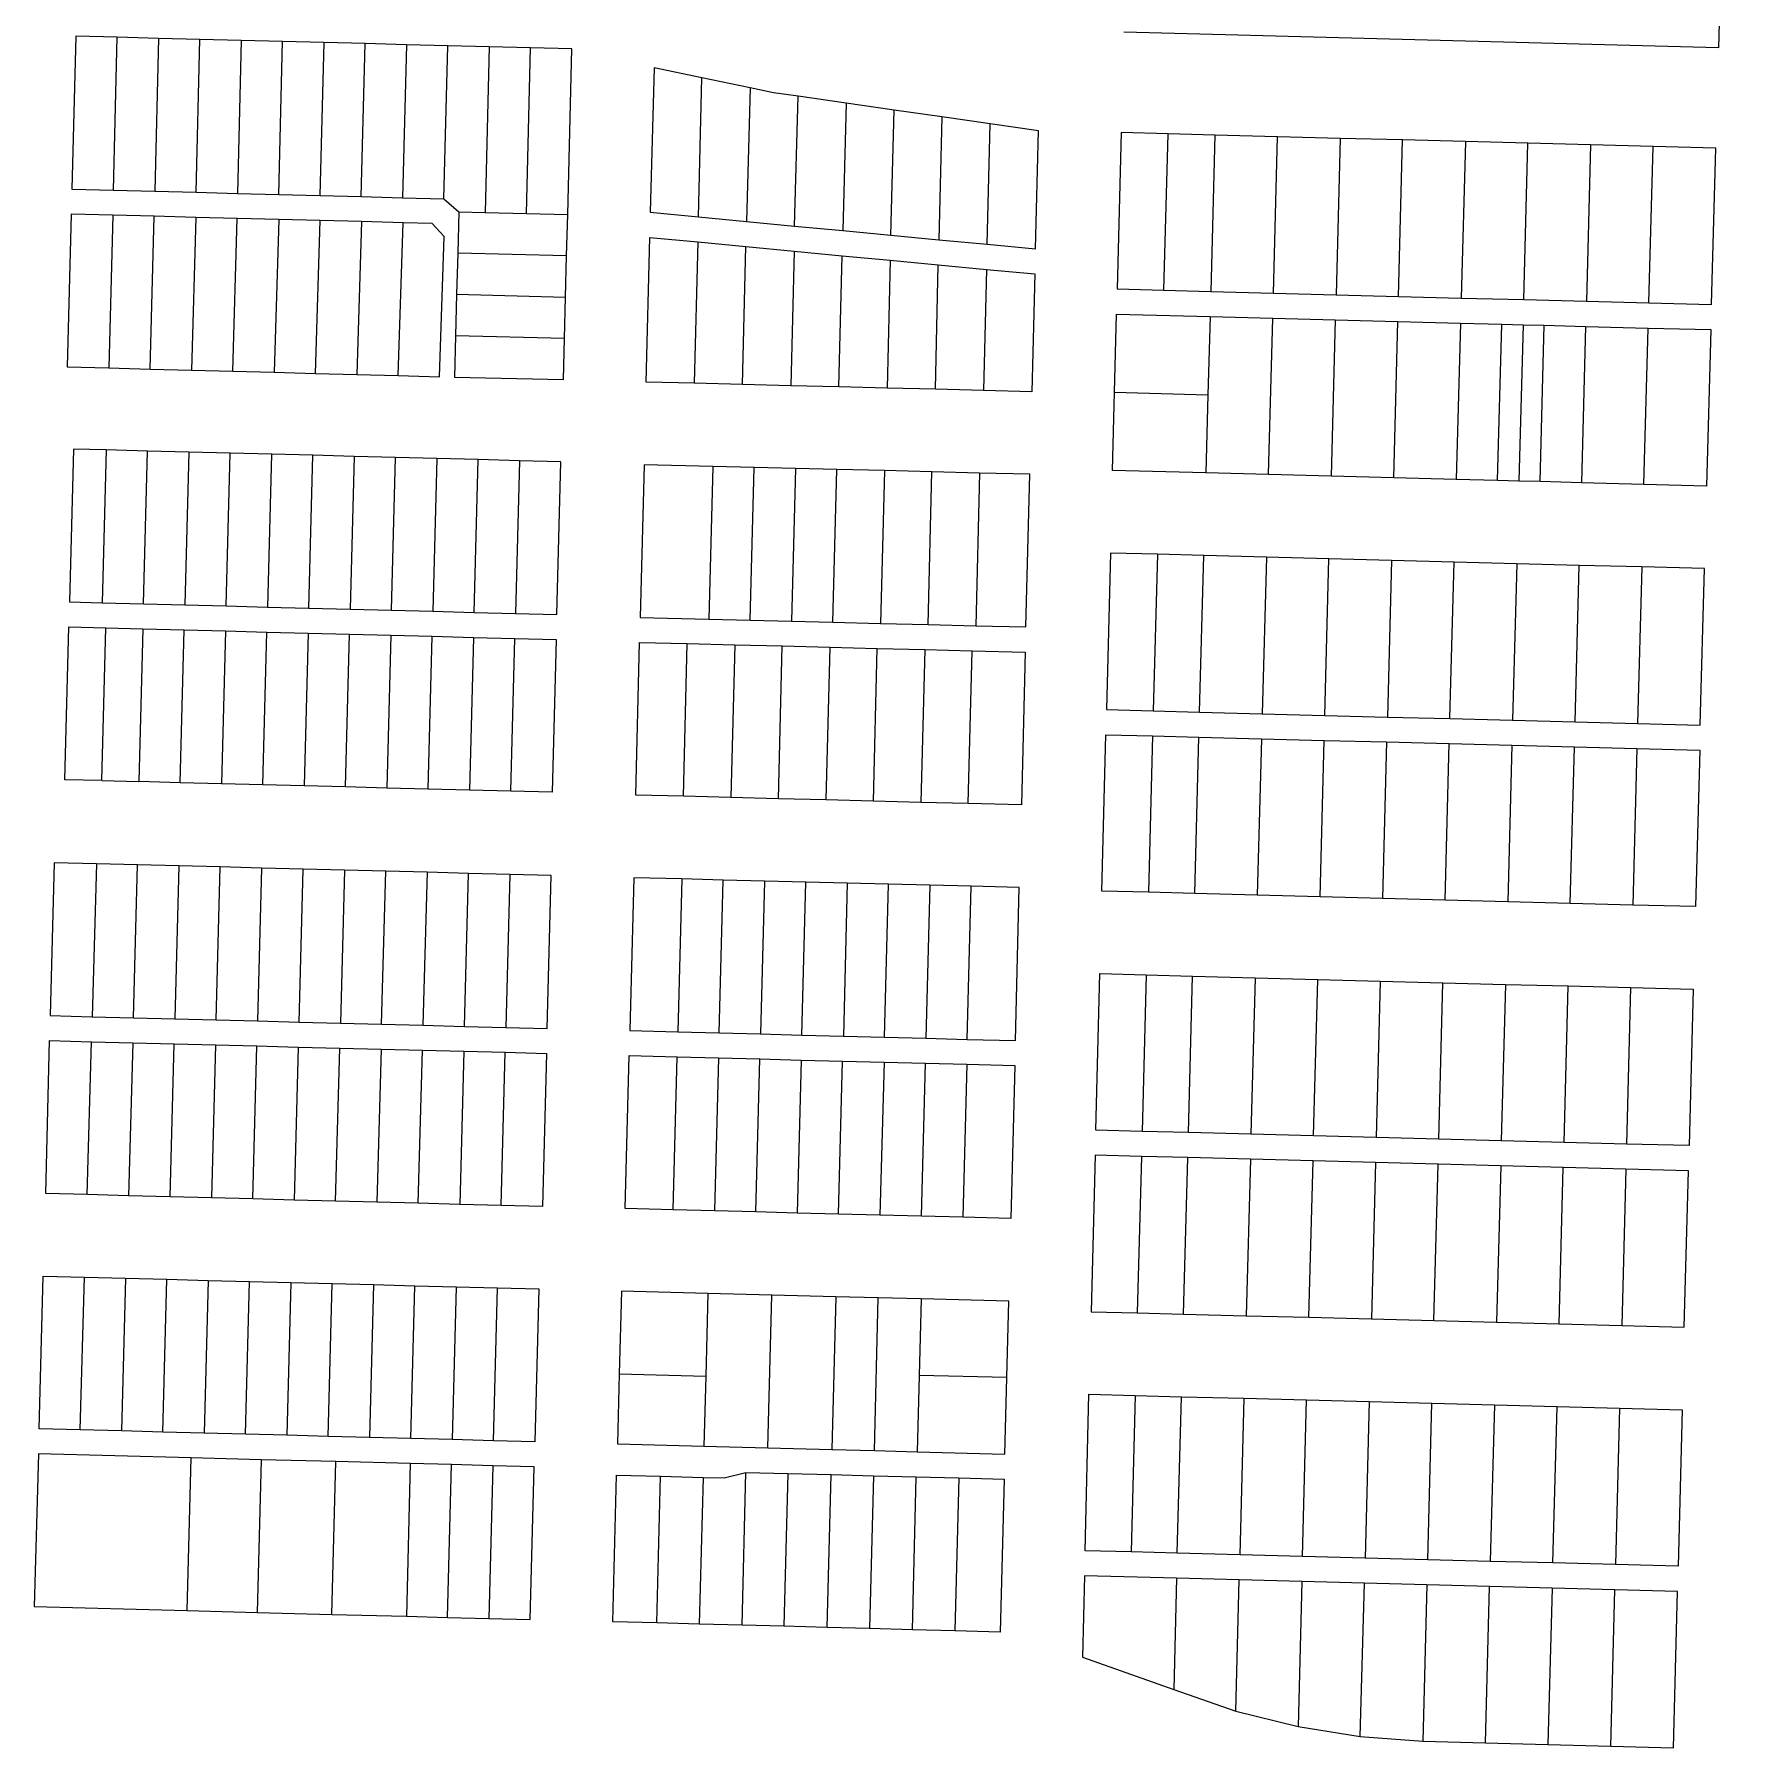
# Model space of a CAD drawing. Header units: inches. Extents: x 486468 to 494399, y 5455955 to 5460553.
# Drawn here: x 487756.5 to 488171.1, y 5456099.2 to 5456516.1 of the extents above; entities that cross this region are included whole.
import ezdxf

# ---------------------------------------------------------------- set-up
doc = ezdxf.new("R2010")
doc.units = ezdxf.units.IN
doc.header["$MEASUREMENT"] = 0
doc.layers.add('ParcelLines', color=10, linetype='Continuous')

msp = doc.modelspace()

# ---------------------------------------------------------------- linework, layer by layer
at = {"layer": 'ParcelLines', "color": 1}
for p, q in [((488171.132, 5456697.273), (488166.185, 5456512.773)), ((488166.185, 5456512.773), (488021.535, 5456516.571)), ((487766.685, 5456515.619), (487765.686, 5456478.419)), ((487776.735, 5456515.359), (487766.685, 5456515.619)), ((487775.786, 5456478.159), (487776.735, 5456515.359)), ((487786.785, 5456515.099), (487776.735, 5456515.359)), ((487786.785, 5456515.099), (487785.836, 5456477.899)), ((487796.835, 5456514.839), (487786.785, 5456515.099)), ((487795.886, 5456477.639), (487796.835, 5456514.839)), ((487806.885, 5456514.589), (487796.835, 5456514.839)), ((487806.885, 5456514.589), (487805.936, 5456477.369)), ((487816.935, 5456514.329), (487806.885, 5456514.589)), ((487815.986, 5456477.109), (487816.935, 5456514.329)), ((487826.985, 5456514.069), (487816.935, 5456514.329)), ((487826.985, 5456514.069), (487826.036, 5456476.849)), ((487837.035, 5456513.809), (487826.985, 5456514.069)), ((487836.086, 5456476.589), (487837.035, 5456513.809)), ((487847.085, 5456513.55), (487837.035, 5456513.809)), ((487847.085, 5456513.55), (487846.136, 5456476.33)), ((487857.135, 5456513.29), (487847.085, 5456513.55)), ((487856.186, 5456476.07), (487857.135, 5456513.29)), ((487867.185, 5456513.04), (487857.135, 5456513.29)), ((487867.185, 5456513.04), (487866.186, 5456472.76)), ((487877.236, 5456512.78), (487867.185, 5456513.04)), ((487876.236, 5456472.52), (487877.236, 5456512.78)), ((487887.286, 5456512.52), (487877.236, 5456512.78)), ((487886.286, 5456472.27), (487887.286, 5456512.52)), ((487907.286, 5456507.92), (487906.386, 5456472.77)), ((487918.946, 5456505.49), (487907.286, 5456507.92)), ((487918.086, 5456471.66), (487918.946, 5456505.49)), ((487930.666, 5456503.05), (487918.946, 5456505.49)), ((487930.666, 5456503.05), (487929.786, 5456470.55)), ((487936.336, 5456501.87), (487930.666, 5456503.05)), ((487942.336, 5456501.01), (487936.336, 5456501.87)), ((487941.486, 5456469.44), (487942.336, 5456501.01)), ((487953.985, 5456499.34), (487942.336, 5456501.01)), ((487953.985, 5456499.34), (487953.186, 5456468.32)), ((487965.685, 5456497.661), (487953.985, 5456499.34)), ((487964.886, 5456467.21), (487965.685, 5456497.661)), ((487977.335, 5456495.991), (487965.685, 5456497.661)), ((487977.335, 5456495.991), (487976.585, 5456466.101)), ((487989.035, 5456494.311), (487977.335, 5456495.991)), ((487988.285, 5456464.991), (487989.035, 5456494.311)), ((488000.835, 5456492.621), (487989.035, 5456494.311)), ((488000.085, 5456463.872), (488000.835, 5456492.621)), ((488020.935, 5456492.172), (488019.935, 5456454.122)), ((488032.335, 5456491.872), (488020.935, 5456492.172)), ((488031.335, 5456453.822), (488032.335, 5456491.872)), ((488043.735, 5456491.572), (488032.335, 5456491.872)), ((488043.735, 5456491.572), (488042.735, 5456453.522)), ((488058.935, 5456491.172), (488043.735, 5456491.572)), ((488057.935, 5456453.122), (488058.935, 5456491.172)), ((488074.185, 5456490.772), (488058.935, 5456491.172)), ((488074.185, 5456490.772), (488073.185, 5456452.722)), ((488089.385, 5456490.373), (488074.185, 5456490.772)), ((488088.385, 5456452.322), (488089.385, 5456490.373)), ((488104.635, 5456489.973), (488089.385, 5456490.373)), ((488104.635, 5456489.973), (488103.635, 5456451.923)), ((488119.835, 5456489.573), (488104.635, 5456489.973)), ((488118.835, 5456451.523), (488119.835, 5456489.573)), ((488135.085, 5456489.173), (488119.835, 5456489.573)), ((488135.085, 5456489.173), (488134.085, 5456451.123)), ((488150.285, 5456488.773), (488135.085, 5456489.173)), ((488149.285, 5456450.723), (488150.285, 5456488.773)), ((488165.535, 5456488.373), (488150.285, 5456488.773)), ((488164.535, 5456450.324), (488165.535, 5456488.373)), ((487765.686, 5456478.419), (487775.786, 5456478.159)), ((487775.786, 5456478.159), (487785.836, 5456477.899)), ((487785.836, 5456477.899), (487795.886, 5456477.639)), ((487795.886, 5456477.639), (487805.936, 5456477.369)), ((487805.936, 5456477.369), (487815.986, 5456477.109)), ((487815.986, 5456477.109), (487826.036, 5456476.849)), ((487826.036, 5456476.849), (487836.086, 5456476.589)), ((487836.086, 5456476.589), (487846.136, 5456476.33)), ((487846.136, 5456476.33), (487856.186, 5456476.07)), ((487856.186, 5456476.07), (487859.786, 5456472.92)), ((487765.536, 5456472.319), (487764.536, 5456435.169)), ((487775.686, 5456472.059), (487765.536, 5456472.319)), ((487775.686, 5456472.059), (487774.686, 5456434.899)), ((487785.736, 5456471.799), (487775.686, 5456472.059)), ((487784.736, 5456434.629), (487785.736, 5456471.799)), ((487795.836, 5456471.539), (487785.736, 5456471.799)), ((487795.836, 5456471.539), (487794.786, 5456434.369)), ((487805.886, 5456471.289), (487795.836, 5456471.539)), ((487804.836, 5456434.099), (487805.886, 5456471.289)), ((487815.986, 5456471.029), (487805.886, 5456471.289)), ((487815.986, 5456471.029), (487814.886, 5456433.839)), ((487826.086, 5456470.769), (487815.986, 5456471.029)), ((487824.936, 5456433.569), (487826.086, 5456470.769)), ((487836.136, 5456470.509), (487826.086, 5456470.769)), ((487836.136, 5456470.509), (487834.986, 5456433.299)), ((487846.236, 5456470.25), (487836.136, 5456470.509)), ((487859.786, 5456472.92), (487859.526, 5456462.87)), ((487859.786, 5456472.92), (487866.186, 5456472.76)), ((487866.186, 5456472.76), (487876.236, 5456472.52)), ((487876.236, 5456472.52), (487886.286, 5456472.27)), ((487886.036, 5456462.17), (487886.286, 5456472.27)), ((487906.386, 5456472.77), (487918.086, 5456471.66)), ((487918.086, 5456471.66), (487929.786, 5456470.55)), ((487929.786, 5456470.55), (487941.486, 5456469.44)), ((487845.036, 5456433.039), (487846.236, 5456470.25)), ((487853.286, 5456470.07), (487846.236, 5456470.25)), ((487856.236, 5456466.92), (487853.286, 5456470.07)), ((487855.086, 5456432.77), (487856.236, 5456466.92)), ((487905.336, 5456431.47), (487906.236, 5456466.67)), ((487906.236, 5456466.67), (487917.936, 5456465.56)), ((487941.486, 5456469.44), (487953.186, 5456468.32)), ((487953.186, 5456468.32), (487964.886, 5456467.21)), ((487964.886, 5456467.21), (487976.585, 5456466.101)), ((487976.585, 5456466.101), (487988.285, 5456464.991)), ((487859.526, 5456462.87), (487859.256, 5456452.82)), ((487886.036, 5456462.17), (487859.526, 5456462.87)), ((487885.786, 5456452.12), (487886.036, 5456462.17)), ((487917.936, 5456465.56), (487917.086, 5456431.18)), ((487917.936, 5456465.56), (487929.636, 5456464.44)), ((487928.786, 5456430.88), (487929.636, 5456464.44)), ((487929.636, 5456464.44), (487941.336, 5456463.33)), ((487941.336, 5456463.33), (487940.536, 5456430.59)), ((487941.336, 5456463.33), (487953.036, 5456462.22)), ((487952.236, 5456430.3), (487953.036, 5456462.22)), ((487953.036, 5456462.22), (487964.736, 5456461.11)), ((487988.285, 5456464.991), (488000.085, 5456463.872)), ((487964.736, 5456461.11), (487963.986, 5456430)), ((487964.736, 5456461.11), (487976.435, 5456460.001)), ((487975.736, 5456429.712), (487976.435, 5456460.001)), ((487976.435, 5456460.001), (487988.135, 5456458.891)), ((487988.135, 5456458.891), (487987.436, 5456429.422)), ((487988.135, 5456458.891), (487999.935, 5456457.772)), ((487999.935, 5456457.772), (487999.186, 5456429.122)), ((488019.935, 5456454.122), (488031.335, 5456453.822)), ((488031.335, 5456453.822), (488042.735, 5456453.522)), ((487859.256, 5456452.82), (487858.996, 5456442.72)), ((487859.256, 5456452.82), (487885.786, 5456452.12)), ((487885.536, 5456442.07), (487885.786, 5456452.12)), ((488042.735, 5456453.522), (488057.935, 5456453.122)), ((488057.935, 5456453.122), (488073.185, 5456452.722)), ((488073.185, 5456452.722), (488088.385, 5456452.322)), ((488088.385, 5456452.322), (488103.635, 5456451.923)), ((488103.635, 5456451.923), (488118.835, 5456451.523)), ((488118.835, 5456451.523), (488134.085, 5456451.123)), ((488134.085, 5456451.123), (488149.285, 5456450.723)), ((488149.285, 5456450.723), (488164.535, 5456450.324)), ((488019.305, 5456428.972), (488019.785, 5456448.022)), ((488019.785, 5456448.022), (488042.535, 5456447.422)), ((488042.535, 5456447.422), (488042.035, 5456428.372)), ((488042.535, 5456447.422), (488057.785, 5456447.022)), ((488056.785, 5456408.972), (488057.785, 5456447.022)), ((488057.785, 5456447.022), (488072.985, 5456446.622)), ((488072.985, 5456446.622), (488071.985, 5456408.572)), ((488072.985, 5456446.622), (488088.235, 5456446.222)), ((488087.235, 5456408.172), (488088.235, 5456446.222)), ((488088.235, 5456446.222), (488103.435, 5456445.823)), ((488103.435, 5456445.823), (488102.435, 5456407.773)), ((488103.435, 5456445.823), (488113.485, 5456445.563)), ((488112.485, 5456407.513), (488113.485, 5456445.563)), ((488113.485, 5456445.563), (488118.685, 5456445.423)), ((488118.685, 5456445.423), (488117.685, 5456407.373)), ((488118.685, 5456445.423), (488123.835, 5456445.283)), ((488122.835, 5456407.243), (488123.835, 5456445.283)), ((488123.835, 5456445.283), (488133.885, 5456445.023)), ((487858.996, 5456442.72), (487858.736, 5456432.67)), ((487885.536, 5456442.07), (487858.996, 5456442.72)), ((487885.286, 5456432.07), (487885.536, 5456442.07)), ((488133.885, 5456445.023), (488132.885, 5456406.973)), ((488133.885, 5456445.023), (488149.135, 5456444.623)), ((488148.085, 5456406.574), (488149.135, 5456444.623)), ((488149.135, 5456444.623), (488164.335, 5456444.224)), ((488164.335, 5456444.224), (488163.335, 5456406.174)), ((487764.536, 5456435.169), (487774.686, 5456434.899)), ((487774.686, 5456434.899), (487784.736, 5456434.629)), ((487784.736, 5456434.629), (487794.786, 5456434.369)), ((487794.786, 5456434.369), (487804.836, 5456434.099)), ((487804.836, 5456434.099), (487814.886, 5456433.839)), ((487814.886, 5456433.839), (487824.936, 5456433.569)), ((487824.936, 5456433.569), (487834.986, 5456433.299)), ((487834.986, 5456433.299), (487845.036, 5456433.039)), ((487845.036, 5456433.039), (487855.086, 5456432.77)), ((487858.736, 5456432.67), (487885.286, 5456432.07)), ((487917.086, 5456431.18), (487905.336, 5456431.47)), ((487928.786, 5456430.88), (487917.086, 5456431.18)), ((487940.536, 5456430.59), (487928.786, 5456430.88)), ((487952.236, 5456430.3), (487940.536, 5456430.59)), ((487963.986, 5456430), (487952.236, 5456430.3)), ((487975.736, 5456429.712), (487963.986, 5456430)), ((487987.436, 5456429.422), (487975.736, 5456429.712)), ((487999.186, 5456429.122), (487987.436, 5456429.422)), ((488018.836, 5456409.972), (488019.305, 5456428.972)), ((488019.305, 5456428.972), (488042.035, 5456428.372)), ((488042.035, 5456428.372), (488041.535, 5456409.372)), ((487766.115, 5456415.156), (487765.13, 5456377.982)), ((487774.038, 5456414.95), (487766.115, 5456415.156)), ((487774.038, 5456414.95), (487773.048, 5456377.776)), ((487784.094, 5456414.689), (487774.038, 5456414.95)), ((487783.107, 5456377.516), (487784.094, 5456414.689)), ((487794.149, 5456414.428), (487784.094, 5456414.689)), ((487794.149, 5456414.428), (487793.162, 5456377.255)), ((487804.205, 5456414.167), (487794.149, 5456414.428)), ((487803.217, 5456376.995), (487804.205, 5456414.167)), ((487814.261, 5456413.906), (487804.205, 5456414.167)), ((487814.261, 5456413.906), (487813.272, 5456376.734)), ((487824.317, 5456413.645), (487814.261, 5456413.906)), ((487823.327, 5456376.474), (487824.317, 5456413.645)), ((487834.373, 5456413.384), (487824.317, 5456413.645)), ((487834.373, 5456413.384), (487833.382, 5456376.213)), ((487844.429, 5456413.123), (487834.373, 5456413.384)), ((487843.437, 5456375.953), (487844.429, 5456413.123)), ((487854.484, 5456412.862), (487844.429, 5456413.123)), ((487854.484, 5456412.862), (487853.492, 5456375.692)), ((487864.54, 5456412.601), (487854.484, 5456412.862)), ((487863.547, 5456375.431), (487864.54, 5456412.601)), ((487874.596, 5456412.34), (487864.54, 5456412.601)), ((487874.596, 5456412.34), (487873.602, 5456375.171)), ((487884.652, 5456412.079), (487874.596, 5456412.34)), ((487883.657, 5456374.91), (487884.652, 5456412.079)), ((487921.586, 5456410.95), (487904.886, 5456411.37)), ((487921.586, 5456410.95), (487920.627, 5456373.801)), ((487931.636, 5456410.7), (487921.586, 5456410.95)), ((487930.687, 5456373.551), (487931.636, 5456410.7)), ((487941.686, 5456410.45), (487931.636, 5456410.7)), ((487941.686, 5456410.45), (487940.737, 5456373.301)), ((487951.736, 5456410.2), (487941.686, 5456410.45)), ((487950.787, 5456373.051), (487951.736, 5456410.2)), ((487963.336, 5456409.911), (487951.736, 5456410.2)), ((487963.336, 5456409.911), (487962.387, 5456372.761)), ((487974.886, 5456409.622), (487963.336, 5456409.911)), ((487973.937, 5456372.471), (487974.886, 5456409.622)), ((487986.486, 5456409.332), (487974.886, 5456409.622)), ((487986.486, 5456409.332), (487985.537, 5456372.182)), ((487998.686, 5456409.022), (487986.486, 5456409.332)), ((487997.737, 5456371.872), (487998.686, 5456409.022)), ((488041.535, 5456409.372), (488018.836, 5456409.972)), ((488056.785, 5456408.972), (488041.535, 5456409.372)), ((488071.985, 5456408.572), (488056.785, 5456408.972)), ((488087.235, 5456408.172), (488071.985, 5456408.572)), ((488102.435, 5456407.773), (488087.235, 5456408.172)), ((488112.485, 5456407.513), (488102.435, 5456407.773)), ((488117.685, 5456407.373), (488112.485, 5456407.513)), ((488122.835, 5456407.243), (488117.685, 5456407.373)), ((488132.885, 5456406.973), (488122.835, 5456407.243)), ((488148.085, 5456406.574), (488132.885, 5456406.973)), ((488163.335, 5456406.174), (488148.085, 5456406.574)), ((488018.337, 5456389.872), (488017.337, 5456351.772)), ((488029.737, 5456389.572), (488018.337, 5456389.872)), ((488029.737, 5456389.572), (488028.737, 5456351.472)), ((488040.987, 5456389.272), (488029.737, 5456389.572)), ((488039.987, 5456351.172), (488040.987, 5456389.272)), ((488056.236, 5456388.872), (488040.987, 5456389.272)), ((488056.236, 5456388.872), (488055.237, 5456350.772)), ((488071.436, 5456388.472), (488056.236, 5456388.872)), ((488070.437, 5456350.372), (488071.436, 5456388.472)), ((488086.686, 5456388.072), (488071.436, 5456388.472)), ((488086.686, 5456388.072), (488085.687, 5456349.972)), ((488101.886, 5456387.673), (488086.686, 5456388.072)), ((488100.887, 5456349.573), (488101.886, 5456387.673)), ((488117.136, 5456387.273), (488101.886, 5456387.673)), ((488117.136, 5456387.273), (488116.087, 5456349.173)), ((488132.336, 5456386.873), (488117.136, 5456387.273)), ((488131.337, 5456348.774), (488132.336, 5456386.873)), ((488147.586, 5456386.474), (488132.336, 5456386.873)), ((488147.586, 5456386.474), (488146.537, 5456348.374)), ((488162.786, 5456386.074), (488147.586, 5456386.474)), ((488161.787, 5456347.974), (488162.786, 5456386.074)), ((487765.13, 5456377.982), (487773.048, 5456377.776)), ((487773.048, 5456377.776), (487783.107, 5456377.516)), ((487783.107, 5456377.516), (487793.162, 5456377.255)), ((487793.162, 5456377.255), (487803.217, 5456376.995)), ((487803.217, 5456376.995), (487813.272, 5456376.734)), ((487813.272, 5456376.734), (487823.327, 5456376.474)), ((487823.327, 5456376.474), (487833.382, 5456376.213)), ((487833.382, 5456376.213), (487843.437, 5456375.953)), ((487843.437, 5456375.953), (487853.492, 5456375.692)), ((487853.492, 5456375.692), (487863.547, 5456375.431)), ((487863.547, 5456375.431), (487873.602, 5456375.171)), ((487873.602, 5456375.171), (487883.657, 5456374.91)), ((487763.984, 5456334.716), (487764.969, 5456371.89)), ((487764.969, 5456371.89), (487773.957, 5456371.657)), ((487772.971, 5456334.484), (487773.957, 5456371.657)), ((487773.957, 5456371.657), (487782.945, 5456371.424)), ((487782.945, 5456371.424), (487781.959, 5456334.251)), ((487782.945, 5456371.424), (487793, 5456371.164)), ((487792.013, 5456333.991), (487793, 5456371.164)), ((487793, 5456371.164), (487803.055, 5456370.903)), ((487803.055, 5456370.903), (487802.067, 5456333.731)), ((487803.055, 5456370.903), (487813.11, 5456370.643)), ((487812.121, 5456333.471), (487813.11, 5456370.643)), ((487813.11, 5456370.643), (487823.165, 5456370.382)), ((487823.165, 5456370.382), (487822.175, 5456333.211)), ((487823.165, 5456370.382), (487833.22, 5456370.122)), ((487920.627, 5456373.801), (487930.687, 5456373.551)), ((487930.687, 5456373.551), (487940.737, 5456373.301)), ((487940.737, 5456373.301), (487950.787, 5456373.051)), ((487950.787, 5456373.051), (487962.387, 5456372.761)), ((487962.387, 5456372.761), (487973.937, 5456372.471)), ((487973.937, 5456372.471), (487985.537, 5456372.182)), ((487985.537, 5456372.182), (487997.737, 5456371.872)), ((487832.229, 5456332.951), (487833.22, 5456370.122)), ((487833.22, 5456370.122), (487843.275, 5456369.861)), ((487843.275, 5456369.861), (487842.283, 5456332.69)), ((487843.275, 5456369.861), (487853.33, 5456369.601)), ((487852.338, 5456332.43), (487853.33, 5456369.601)), ((487853.33, 5456369.601), (487863.385, 5456369.34)), ((487863.385, 5456369.34), (487862.392, 5456332.17)), ((487863.385, 5456369.34), (487873.439, 5456369.079)), ((487872.446, 5456331.91), (487873.439, 5456369.079)), ((487873.439, 5456369.079), (487883.494, 5456368.819)), ((487883.494, 5456368.819), (487882.5, 5456331.65)), ((487914.437, 5456330.671), (487915.337, 5456367.831)), ((487915.337, 5456367.831), (487926.937, 5456367.541)), ((487926.937, 5456367.541), (487925.987, 5456330.381)), ((487926.937, 5456367.541), (487938.487, 5456367.251)), ((487937.537, 5456330.081), (487938.487, 5456367.251)), ((487938.487, 5456367.251), (487950.037, 5456366.961)), ((487950.037, 5456366.961), (487949.087, 5456329.791)), ((487950.037, 5456366.961), (487961.587, 5456366.671)), ((487960.637, 5456329.491), (487961.587, 5456366.671)), ((487961.587, 5456366.671), (487973.137, 5456366.381)), ((487973.137, 5456366.381), (487972.187, 5456329.201)), ((487973.137, 5456366.381), (487984.687, 5456366.092)), ((487983.737, 5456328.902), (487984.687, 5456366.092)), ((487984.687, 5456366.092), (487997.587, 5456365.772)), ((487997.587, 5456365.772), (487996.637, 5456328.572)), ((488017.337, 5456351.772), (488028.737, 5456351.472)), ((488028.737, 5456351.472), (488039.987, 5456351.172)), ((488039.987, 5456351.172), (488055.237, 5456350.772)), ((488055.237, 5456350.772), (488070.437, 5456350.372)), ((488070.437, 5456350.372), (488085.687, 5456349.972)), ((488085.687, 5456349.972), (488100.887, 5456349.573)), ((488100.887, 5456349.573), (488116.087, 5456349.173)), ((488016.237, 5456307.622), (488017.187, 5456345.672)), ((488017.187, 5456345.672), (488028.537, 5456345.372)), ((488028.537, 5456345.372), (488027.537, 5456307.322)), ((488028.537, 5456345.372), (488039.837, 5456345.082)), ((488116.087, 5456349.173), (488131.337, 5456348.774)), ((488131.337, 5456348.774), (488146.537, 5456348.374)), ((488146.537, 5456348.374), (488161.787, 5456347.974)), ((488038.837, 5456307.022), (488039.837, 5456345.082)), ((488039.837, 5456345.082), (488055.037, 5456344.692)), ((488055.037, 5456344.692), (488054.037, 5456306.622)), ((488055.037, 5456344.692), (488070.287, 5456344.292)), ((488069.287, 5456306.222), (488070.287, 5456344.292)), ((488070.287, 5456344.292), (488085.487, 5456343.902)), ((488085.487, 5456343.902), (488084.487, 5456305.822)), ((488085.487, 5456343.902), (488100.737, 5456343.503)), ((488099.687, 5456305.422), (488100.737, 5456343.503)), ((488100.737, 5456343.503), (488115.937, 5456343.113)), ((488115.937, 5456343.113), (488114.937, 5456305.024)), ((488115.937, 5456343.113), (488131.187, 5456342.714)), ((488130.137, 5456304.624), (488131.187, 5456342.714)), ((488131.187, 5456342.714), (488146.387, 5456342.324)), ((488146.387, 5456342.324), (488145.387, 5456304.224)), ((488146.387, 5456342.324), (488161.637, 5456341.924)), ((488161.637, 5456341.924), (488160.587, 5456303.824)), ((487772.971, 5456334.484), (487763.984, 5456334.716)), ((487772.971, 5456334.484), (487781.959, 5456334.251)), ((487792.013, 5456333.991), (487781.959, 5456334.251)), ((487802.067, 5456333.731), (487792.013, 5456333.991)), ((487812.121, 5456333.471), (487802.067, 5456333.731)), ((487822.175, 5456333.211), (487812.121, 5456333.471)), ((487832.229, 5456332.951), (487822.175, 5456333.211)), ((487842.283, 5456332.69), (487832.229, 5456332.951)), ((487852.338, 5456332.43), (487842.283, 5456332.69)), ((487862.392, 5456332.17), (487852.338, 5456332.43)), ((487872.446, 5456331.91), (487862.392, 5456332.17)), ((487882.5, 5456331.65), (487872.446, 5456331.91)), ((487914.437, 5456330.671), (487902.887, 5456330.971)), ((487925.987, 5456330.381), (487914.437, 5456330.671)), ((487937.537, 5456330.081), (487925.987, 5456330.381)), ((487949.087, 5456329.791), (487937.537, 5456330.081)), ((487960.637, 5456329.491), (487949.087, 5456329.791)), ((487972.187, 5456329.201), (487960.637, 5456329.491)), ((487983.737, 5456328.902), (487972.187, 5456329.201)), ((487996.637, 5456328.572), (487983.737, 5456328.902)), ((487761.337, 5456314.519), (487760.388, 5456277.319)), ((487771.637, 5456314.259), (487761.337, 5456314.519)), ((487771.637, 5456314.259), (487770.638, 5456277.049)), ((487781.687, 5456313.999), (487771.637, 5456314.259)), ((487780.688, 5456276.789), (487781.687, 5456313.999)), ((487791.737, 5456313.739), (487781.687, 5456313.999)), ((487791.737, 5456313.739), (487790.738, 5456276.529)), ((487801.787, 5456313.479), (487791.737, 5456313.739)), ((487800.788, 5456276.269), (487801.787, 5456313.479)), ((487811.837, 5456313.229), (487801.787, 5456313.479)), ((487811.837, 5456313.229), (487810.838, 5456276.009)), ((487821.937, 5456312.969), (487811.837, 5456313.229)), ((487820.938, 5456275.74), (487821.937, 5456312.969)), ((487831.987, 5456312.709), (487821.937, 5456312.969)), ((487831.987, 5456312.709), (487830.988, 5456275.48)), ((487842.037, 5456312.449), (487831.987, 5456312.709)), ((487841.038, 5456275.22), (487842.037, 5456312.449)), ((487852.087, 5456312.189), (487842.037, 5456312.449)), ((487852.087, 5456312.189), (487851.088, 5456274.96)), ((487862.137, 5456311.931), (487852.087, 5456312.189)), ((487861.188, 5456274.701), (487862.137, 5456311.931)), ((487872.187, 5456311.681), (487862.137, 5456311.931)), ((487872.187, 5456311.681), (487871.238, 5456274.441)), ((487882.287, 5456311.421), (487872.187, 5456311.681)), ((487881.288, 5456274.171), (487882.287, 5456311.421)), ((487902.387, 5456310.871), (487901.388, 5456273.671)), ((487914.037, 5456310.571), (487902.387, 5456310.871)), ((487914.037, 5456310.571), (487913.088, 5456273.361)), ((487924.087, 5456310.311), (487914.037, 5456310.571)), ((487923.138, 5456273.101), (487924.087, 5456310.311)), ((487934.137, 5456310.061), (487924.087, 5456310.311)), ((487934.137, 5456310.061), (487933.188, 5456272.841)), ((487944.237, 5456309.801), (487934.137, 5456310.061)), ((487943.238, 5456272.581), (487944.237, 5456309.801)), ((487954.287, 5456309.541), (487944.237, 5456309.801)), ((487954.287, 5456309.541), (487953.338, 5456272.321)), ((487964.337, 5456309.281), (487954.287, 5456309.541)), ((487963.388, 5456272.061), (487964.337, 5456309.281)), ((487974.387, 5456309.021), (487964.337, 5456309.281)), ((487974.387, 5456309.021), (487973.438, 5456271.801)), ((487984.437, 5456308.772), (487974.387, 5456309.021)), ((487983.488, 5456271.531), (487984.437, 5456308.772)), ((487996.137, 5456308.472), (487984.437, 5456308.772)), ((487995.188, 5456271.222), (487996.137, 5456308.472)), ((488027.537, 5456307.322), (488016.237, 5456307.622)), ((488038.837, 5456307.022), (488027.537, 5456307.322)), ((488054.037, 5456306.622), (488038.837, 5456307.022)), ((488069.287, 5456306.222), (488054.037, 5456306.622)), ((488084.487, 5456305.822), (488069.287, 5456306.222)), ((488099.687, 5456305.422), (488084.487, 5456305.822)), ((488114.937, 5456305.024), (488099.687, 5456305.422)), ((488130.137, 5456304.624), (488114.937, 5456305.024)), ((488145.387, 5456304.224), (488130.137, 5456304.624)), ((488160.587, 5456303.824), (488145.387, 5456304.224)), ((488014.738, 5456249.422), (488015.688, 5456287.522)), ((488015.688, 5456287.522), (488027.038, 5456287.222)), ((488027.038, 5456287.222), (488026.038, 5456249.122)), ((488027.038, 5456287.222), (488038.288, 5456286.922)), ((488037.288, 5456248.832), (488038.288, 5456286.922)), ((488038.288, 5456286.922), (488053.538, 5456286.522)), ((488053.538, 5456286.522), (488052.488, 5456248.442)), ((488053.538, 5456286.522), (488068.738, 5456286.122)), ((488067.738, 5456248.042), (488068.738, 5456286.122)), ((488068.738, 5456286.122), (488083.938, 5456285.722)), ((488083.938, 5456285.722), (488082.938, 5456247.653)), ((488083.938, 5456285.722), (488099.188, 5456285.323)), ((488098.188, 5456247.253), (488099.188, 5456285.323)), ((488099.188, 5456285.323), (488114.388, 5456284.924)), ((488114.388, 5456284.924), (488113.388, 5456246.864)), ((488114.388, 5456284.924), (488129.638, 5456284.524)), ((488128.638, 5456246.464), (488129.638, 5456284.524)), ((488129.638, 5456284.524), (488144.838, 5456284.124)), ((488144.838, 5456284.124), (488143.838, 5456246.074)), ((488144.838, 5456284.124), (488160.088, 5456283.724)), ((488160.088, 5456283.724), (488159.088, 5456245.674)), ((487760.388, 5456277.319), (487770.638, 5456277.049)), ((487770.638, 5456277.049), (487780.688, 5456276.789)), ((487780.688, 5456276.789), (487790.738, 5456276.529)), ((487790.738, 5456276.529), (487800.788, 5456276.269)), ((487800.788, 5456276.269), (487810.838, 5456276.009)), ((487810.838, 5456276.009), (487820.938, 5456275.74)), ((487820.938, 5456275.74), (487830.988, 5456275.48)), ((487830.988, 5456275.48), (487841.038, 5456275.22)), ((487841.038, 5456275.22), (487851.088, 5456274.96)), ((487851.088, 5456274.96), (487861.188, 5456274.701)), ((487861.188, 5456274.701), (487871.238, 5456274.441)), ((487871.238, 5456274.441), (487881.288, 5456274.171)), ((487759.338, 5456234.019), (487760.238, 5456271.219)), ((487760.238, 5456271.219), (487770.438, 5456270.959)), ((487769.438, 5456233.759), (487770.438, 5456270.959)), ((487770.438, 5456270.959), (487780.488, 5456270.699)), ((487780.488, 5456270.699), (487779.488, 5456233.499)), ((487780.488, 5456270.699), (487790.588, 5456270.439)), ((487789.588, 5456233.23), (487790.588, 5456270.439)), ((487790.588, 5456270.439), (487800.638, 5456270.189)), ((487800.638, 5456270.189), (487799.638, 5456232.97)), ((487800.638, 5456270.189), (487810.688, 5456269.929)), ((487901.388, 5456273.671), (487913.088, 5456273.361)), ((487913.088, 5456273.361), (487923.138, 5456273.101)), ((487923.138, 5456273.101), (487933.188, 5456272.841)), ((487933.188, 5456272.841), (487943.238, 5456272.581)), ((487943.238, 5456272.581), (487953.338, 5456272.321)), ((487953.338, 5456272.321), (487963.388, 5456272.061)), ((487963.388, 5456272.061), (487973.438, 5456271.801)), ((487973.438, 5456271.801), (487983.488, 5456271.531)), ((487983.488, 5456271.531), (487995.188, 5456271.222)), ((487809.688, 5456232.71), (487810.688, 5456269.929)), ((487810.688, 5456269.929), (487820.738, 5456269.67)), ((487820.738, 5456269.67), (487819.738, 5456232.44)), ((487820.738, 5456269.67), (487830.838, 5456269.41)), ((487829.838, 5456232.18), (487830.838, 5456269.41)), ((487830.838, 5456269.41), (487840.888, 5456269.15)), ((487840.888, 5456269.15), (487839.888, 5456231.92)), ((487840.888, 5456269.15), (487850.938, 5456268.9)), ((487849.938, 5456231.66), (487850.938, 5456268.9)), ((487850.938, 5456268.9), (487860.988, 5456268.641)), ((487860.988, 5456268.641), (487860.038, 5456231.39)), ((487860.988, 5456268.641), (487871.088, 5456268.381)), ((487870.088, 5456231.131), (487871.088, 5456268.381)), ((487871.088, 5456268.381), (487881.138, 5456268.121)), ((487881.138, 5456268.121), (487880.138, 5456230.871)), ((487900.238, 5456230.371), (487901.238, 5456267.571)), ((487901.238, 5456267.571), (487912.888, 5456267.271)), ((487911.938, 5456230.061), (487912.888, 5456267.271)), ((487912.888, 5456267.271), (487922.988, 5456267.011)), ((487922.988, 5456267.011), (487921.988, 5456229.801)), ((487922.988, 5456267.011), (487933.038, 5456266.761)), ((487932.088, 5456229.541), (487933.038, 5456266.761)), ((487933.038, 5456266.761), (487943.088, 5456266.501)), ((487943.088, 5456266.501), (487942.138, 5456229.281)), ((487943.088, 5456266.501), (487953.138, 5456266.251)), ((487952.188, 5456229.021), (487953.138, 5456266.251)), ((487953.138, 5456266.251), (487963.238, 5456265.991)), ((487963.238, 5456265.991), (487962.238, 5456228.751)), ((487963.238, 5456265.991), (487973.288, 5456265.731)), ((487972.338, 5456228.491), (487973.288, 5456265.731)), ((487973.288, 5456265.731), (487983.338, 5456265.471)), ((487983.338, 5456265.471), (487982.388, 5456228.231)), ((487983.338, 5456265.471), (487995.038, 5456265.172)), ((487995.038, 5456265.172), (487994.088, 5456227.922)), ((488026.038, 5456249.122), (488014.738, 5456249.422)), ((488037.288, 5456248.832), (488026.038, 5456249.122)), ((488052.488, 5456248.442), (488037.288, 5456248.832)), ((488067.738, 5456248.042), (488052.488, 5456248.442)), ((488082.938, 5456247.653), (488067.738, 5456248.042)), ((488098.188, 5456247.253), (488082.938, 5456247.653)), ((488113.388, 5456246.864), (488098.188, 5456247.253)), ((488128.638, 5456246.464), (488113.388, 5456246.864)), ((488143.838, 5456246.074), (488128.638, 5456246.464)), ((488159.088, 5456245.674), (488143.838, 5456246.074)), ((488014.588, 5456243.372), (488013.588, 5456205.272)), ((488025.838, 5456243.072), (488014.588, 5456243.372)), ((488025.838, 5456243.072), (488024.838, 5456204.982)), ((488037.138, 5456242.772), (488025.838, 5456243.072)), ((488036.088, 5456204.693), (488037.138, 5456242.772)), ((488052.338, 5456242.372), (488037.138, 5456242.772)), ((488052.338, 5456242.372), (488051.338, 5456204.293)), ((488067.588, 5456241.972), (488052.338, 5456242.372)), ((488066.538, 5456203.903), (488067.588, 5456241.972)), ((488082.788, 5456241.573), (488067.588, 5456241.972)), ((488082.788, 5456241.573), (488081.788, 5456203.503)), ((488098.038, 5456241.173), (488082.788, 5456241.573)), ((488096.988, 5456203.113), (488098.038, 5456241.173)), ((488113.238, 5456240.774), (488098.038, 5456241.173)), ((488113.238, 5456240.774), (488112.238, 5456202.713)), ((488128.438, 5456240.374), (488113.238, 5456240.774)), ((488127.438, 5456202.324), (488128.438, 5456240.374)), ((488143.688, 5456239.974), (488128.438, 5456240.374)), ((488143.688, 5456239.974), (488142.688, 5456201.924)), ((488158.888, 5456239.574), (488143.688, 5456239.974)), ((488157.888, 5456201.524), (488158.888, 5456239.574)), ((487769.438, 5456233.759), (487759.338, 5456234.019)), ((487779.488, 5456233.499), (487769.438, 5456233.759)), ((487789.588, 5456233.23), (487779.488, 5456233.499)), ((487799.638, 5456232.97), (487789.588, 5456233.23)), ((487809.688, 5456232.71), (487799.638, 5456232.97)), ((487819.738, 5456232.44), (487809.688, 5456232.71)), ((487829.838, 5456232.18), (487819.738, 5456232.44)), ((487839.888, 5456231.92), (487829.838, 5456232.18)), ((487849.938, 5456231.66), (487839.888, 5456231.92)), ((487860.038, 5456231.39), (487849.938, 5456231.66)), ((487870.088, 5456231.131), (487860.038, 5456231.39)), ((487880.138, 5456230.871), (487870.088, 5456231.131)), ((487911.938, 5456230.061), (487900.238, 5456230.371)), ((487921.988, 5456229.801), (487911.938, 5456230.061)), ((487932.088, 5456229.541), (487921.988, 5456229.801)), ((487942.138, 5456229.281), (487932.088, 5456229.541)), ((487952.188, 5456229.021), (487942.138, 5456229.281)), ((487962.238, 5456228.751), (487952.188, 5456229.021)), ((487972.338, 5456228.491), (487962.238, 5456228.751)), ((487982.388, 5456228.231), (487972.338, 5456228.491)), ((487994.088, 5456227.922), (487982.388, 5456228.231)), ((487757.689, 5456176.77), (487758.688, 5456213.919)), ((487758.688, 5456213.919), (487768.738, 5456213.66)), ((487767.739, 5456176.51), (487768.738, 5456213.66)), ((487768.738, 5456213.66), (487778.738, 5456213.4)), ((487778.738, 5456213.4), (487777.789, 5456176.25)), ((487778.738, 5456213.4), (487788.788, 5456213.15)), ((487787.839, 5456175.98), (487788.788, 5456213.15)), ((487788.788, 5456213.15), (487798.838, 5456212.89)), ((487798.838, 5456212.89), (487797.889, 5456175.72)), ((487798.838, 5456212.89), (487808.888, 5456212.63)), ((487807.939, 5456175.46), (487808.888, 5456212.63)), ((487808.888, 5456212.63), (487818.938, 5456212.37)), ((487818.938, 5456212.37), (487817.989, 5456175.2)), ((487818.938, 5456212.37), (487828.988, 5456212.11)), ((487828.039, 5456174.93), (487828.988, 5456212.11)), ((487828.988, 5456212.11), (487839.038, 5456211.85)), ((487839.038, 5456211.85), (487838.089, 5456174.67)), ((487839.038, 5456211.85), (487849.088, 5456211.59)), ((487848.139, 5456174.41), (487849.088, 5456211.59)), ((487849.088, 5456211.59), (487859.138, 5456211.33)), ((487859.138, 5456211.33), (487858.189, 5456174.15)), ((487859.138, 5456211.33), (487869.188, 5456211.071)), ((487868.239, 5456173.88), (487869.188, 5456211.071)), ((487869.188, 5456211.071), (487879.238, 5456210.821)), ((487879.238, 5456210.821), (487878.289, 5456173.621)), ((487899.338, 5456210.271), (487898.828, 5456190.171)), ((487920.388, 5456209.721), (487899.338, 5456210.271)), ((487920.388, 5456209.721), (487919.878, 5456189.621)), ((487935.938, 5456209.321), (487920.388, 5456209.721)), ((487934.989, 5456172.151), (487935.938, 5456209.321)), ((487951.488, 5456208.911), (487935.938, 5456209.321)), ((487951.488, 5456208.911), (487950.539, 5456171.741)), ((487961.838, 5456208.651), (487951.488, 5456208.911)), ((487960.889, 5456171.471), (487961.838, 5456208.651)), ((487972.238, 5456208.371), (487961.838, 5456208.651)), ((487972.238, 5456208.371), (487971.758, 5456189.771)), ((487993.588, 5456207.822), (487972.238, 5456208.371)), ((487993.108, 5456189.222), (487993.588, 5456207.822)), ((488013.588, 5456205.272), (488024.838, 5456204.982)), ((488024.838, 5456204.982), (488036.088, 5456204.693)), ((488036.088, 5456204.693), (488051.338, 5456204.293)), ((488051.338, 5456204.293), (488066.538, 5456203.903)), ((488066.538, 5456203.903), (488081.788, 5456203.503)), ((488081.788, 5456203.503), (488096.988, 5456203.113)), ((488096.988, 5456203.113), (488112.238, 5456202.713)), ((488112.238, 5456202.713), (488127.438, 5456202.324)), ((488127.438, 5456202.324), (488142.688, 5456201.924)), ((488142.688, 5456201.924), (488157.888, 5456201.524)), ((487898.828, 5456190.171), (487898.389, 5456173.121)), ((487898.828, 5456190.171), (487919.878, 5456189.621)), ((487919.878, 5456189.621), (487919.439, 5456172.561)), ((487971.758, 5456189.771), (487971.289, 5456171.191)), ((487993.108, 5456189.222), (487971.758, 5456189.771)), ((487992.639, 5456170.621), (487993.108, 5456189.222)), ((488012.139, 5456147.123), (488013.088, 5456185.172)), ((488013.088, 5456185.172), (488024.338, 5456184.883)), ((488024.338, 5456184.883), (488023.339, 5456146.823)), ((488024.338, 5456184.883), (488035.588, 5456184.593)), ((488034.539, 5456146.533), (488035.588, 5456184.593)), ((488035.588, 5456184.593), (488050.788, 5456184.193)), ((488050.788, 5456184.193), (488049.789, 5456146.133)), ((488050.788, 5456184.193), (488066.038, 5456183.793)), ((488065.039, 5456145.723), (488066.038, 5456183.793)), ((488066.038, 5456183.793), (488081.238, 5456183.403)), ((488081.238, 5456183.403), (488080.239, 5456145.323)), ((488081.238, 5456183.403), (488096.488, 5456183.003)), ((488095.489, 5456144.923), (488096.488, 5456183.003)), ((488096.488, 5456183.003), (488111.688, 5456182.613)), ((488111.688, 5456182.613), (488110.689, 5456144.523)), ((488111.688, 5456182.613), (488126.938, 5456182.214)), ((488125.939, 5456144.124), (488126.938, 5456182.214)), ((488126.938, 5456182.214), (488142.138, 5456181.824)), ((488142.138, 5456181.824), (488141.139, 5456143.724)), ((488142.138, 5456181.824), (488157.388, 5456181.424)), ((488157.388, 5456181.424), (488156.39, 5456143.324)), ((487767.739, 5456176.51), (487757.689, 5456176.77)), ((487777.789, 5456176.25), (487767.739, 5456176.51)), ((487787.839, 5456175.98), (487777.789, 5456176.25)), ((487797.889, 5456175.72), (487787.839, 5456175.98)), ((487807.939, 5456175.46), (487797.889, 5456175.72)), ((487817.989, 5456175.2), (487807.939, 5456175.46)), ((487828.039, 5456174.93), (487817.989, 5456175.2)), ((487838.089, 5456174.67), (487828.039, 5456174.93)), ((487848.139, 5456174.41), (487838.089, 5456174.67)), ((487858.189, 5456174.15), (487848.139, 5456174.41)), ((487757.539, 5456170.67), (487756.539, 5456133.52)), ((487794.689, 5456169.7), (487757.539, 5456170.67)), ((487868.239, 5456173.88), (487858.189, 5456174.15)), ((487878.289, 5456173.621), (487868.239, 5456173.88)), ((487898.389, 5456173.121), (487919.439, 5456172.561)), ((487919.439, 5456172.561), (487934.989, 5456172.151)), ((487934.989, 5456172.151), (487950.539, 5456171.741)), ((487950.539, 5456171.741), (487960.889, 5456171.471)), ((487960.889, 5456171.471), (487971.289, 5456171.191)), ((487971.289, 5456171.191), (487992.639, 5456170.621)), ((487793.689, 5456132.55), (487794.689, 5456169.7)), ((487811.739, 5456169.25), (487794.689, 5456169.7)), ((487811.739, 5456169.25), (487810.739, 5456132.1)), ((487829.889, 5456168.78), (487811.739, 5456169.25)), ((487828.889, 5456131.63), (487829.889, 5456168.78)), ((487847.989, 5456168.31), (487829.889, 5456168.78)), ((487847.989, 5456168.31), (487847.039, 5456131.15)), ((487858.039, 5456168.05), (487847.989, 5456168.31)), ((487857.089, 5456130.89), (487858.039, 5456168.05)), ((487868.089, 5456167.78), (487858.039, 5456168.05)), ((487868.089, 5456167.78), (487867.139, 5456130.631)), ((487878.139, 5456167.521), (487868.089, 5456167.78)), ((487877.189, 5456130.371), (487878.139, 5456167.521)), ((487924.389, 5456164.821), (487929.639, 5456166.171)), ((487928.689, 5456128.991), (487929.639, 5456166.171)), ((487929.639, 5456166.171), (487939.839, 5456165.901)), ((487897.289, 5456129.821), (487898.189, 5456165.471)), ((487898.189, 5456165.471), (487908.839, 5456165.211)), ((487907.939, 5456129.541), (487908.839, 5456165.211)), ((487908.839, 5456165.211), (487919.239, 5456164.951)), ((487919.239, 5456164.951), (487918.289, 5456129.271)), ((487919.239, 5456164.951), (487924.389, 5456164.821)), ((487939.839, 5456165.901), (487938.889, 5456128.721)), ((487939.839, 5456165.901), (487950.339, 5456165.621)), ((487949.389, 5456128.441), (487950.339, 5456165.621)), ((487950.339, 5456165.621), (487960.689, 5456165.351)), ((487960.689, 5456165.351), (487959.739, 5456128.171)), ((487960.689, 5456165.351), (487971.089, 5456165.081)), ((487970.139, 5456127.891), (487971.089, 5456165.081)), ((487971.089, 5456165.081), (487981.439, 5456164.811)), ((487981.439, 5456164.811), (487980.489, 5456127.611)), ((487981.439, 5456164.811), (487992.439, 5456164.521)), ((487992.439, 5456164.521), (487991.489, 5456127.323)), ((488023.339, 5456146.823), (488012.139, 5456147.123)), ((488034.539, 5456146.533), (488023.339, 5456146.823)), ((488049.789, 5456146.133), (488034.539, 5456146.533)), ((488065.039, 5456145.723), (488049.789, 5456146.133)), ((488080.239, 5456145.323), (488065.039, 5456145.723)), ((488095.489, 5456144.923), (488080.239, 5456145.323)), ((488011.989, 5456141.023), (488011.489, 5456121.223)), ((488034.389, 5456140.433), (488011.989, 5456141.023)), ((488110.689, 5456144.523), (488095.489, 5456144.923)), ((488125.939, 5456144.124), (488110.689, 5456144.523)), ((488141.139, 5456143.724), (488125.939, 5456144.124)), ((488156.39, 5456143.324), (488141.139, 5456143.724)), ((488034.389, 5456140.433), (488033.689, 5456113.373)), ((488049.639, 5456140.033), (488034.389, 5456140.433)), ((488048.79, 5456108.073), (488049.639, 5456140.033)), ((488064.839, 5456139.633), (488049.639, 5456140.033)), ((488064.839, 5456139.633), (488063.94, 5456104.323)), ((488080.089, 5456139.223), (488064.839, 5456139.633)), ((488079.09, 5456101.923), (488080.089, 5456139.223)), ((488095.289, 5456138.823), (488080.089, 5456139.223)), ((488095.289, 5456138.823), (488094.29, 5456100.773)), ((488110.539, 5456138.423), (488095.289, 5456138.823)), ((488109.54, 5456100.373), (488110.539, 5456138.423)), ((488125.739, 5456138.024), (488110.539, 5456138.423)), ((488125.739, 5456138.024), (488124.74, 5456099.974)), ((488140.99, 5456137.624), (488125.739, 5456138.024)), ((488139.99, 5456099.574), (488140.99, 5456137.624)), ((488156.24, 5456137.224), (488140.99, 5456137.624)), ((488155.24, 5456099.174), (488156.24, 5456137.224)), ((487756.539, 5456133.52), (487793.689, 5456132.55)), ((487793.689, 5456132.55), (487810.739, 5456132.1)), ((487810.739, 5456132.1), (487828.889, 5456131.63)), ((487828.889, 5456131.63), (487847.039, 5456131.15)), ((487847.039, 5456131.15), (487857.089, 5456130.89)), ((487857.089, 5456130.89), (487867.139, 5456130.631)), ((487867.139, 5456130.631), (487877.189, 5456130.371)), ((487907.939, 5456129.541), (487897.289, 5456129.821)), ((487918.289, 5456129.271), (487907.939, 5456129.541)), ((487928.689, 5456128.991), (487918.289, 5456129.271)), ((487938.889, 5456128.721), (487928.689, 5456128.991)), ((487949.389, 5456128.441), (487938.889, 5456128.721)), ((487959.739, 5456128.171), (487949.389, 5456128.441)), ((487970.139, 5456127.891), (487959.739, 5456128.171)), ((487980.489, 5456127.611), (487970.139, 5456127.891)), ((487991.489, 5456127.323), (487980.489, 5456127.611)), ((488011.489, 5456121.223), (488033.689, 5456113.373)), ((488033.689, 5456113.373), (488048.79, 5456108.073)), ((488048.79, 5456108.073), (488063.94, 5456104.323)), ((488063.94, 5456104.323), (488079.09, 5456101.923)), ((488079.09, 5456101.923), (488094.29, 5456100.773)), ((488094.29, 5456100.773), (488109.54, 5456100.373)), ((488109.54, 5456100.373), (488124.74, 5456099.974)), ((488124.74, 5456099.974), (488139.99, 5456099.574)), ((488139.99, 5456099.574), (488155.24, 5456099.174))]:
    msp.add_line(p, q, dxfattribs=at)
for points in [[(487904.886, 5456411.37), (487903.937, 5456374.22), (487920.627, 5456373.801)], [(487902.887, 5456330.971), (487903.787, 5456368.12), (487915.337, 5456367.831)]]:
    msp.add_lwpolyline(points, dxfattribs=at)

doc.saveas('drawing.dxf')
